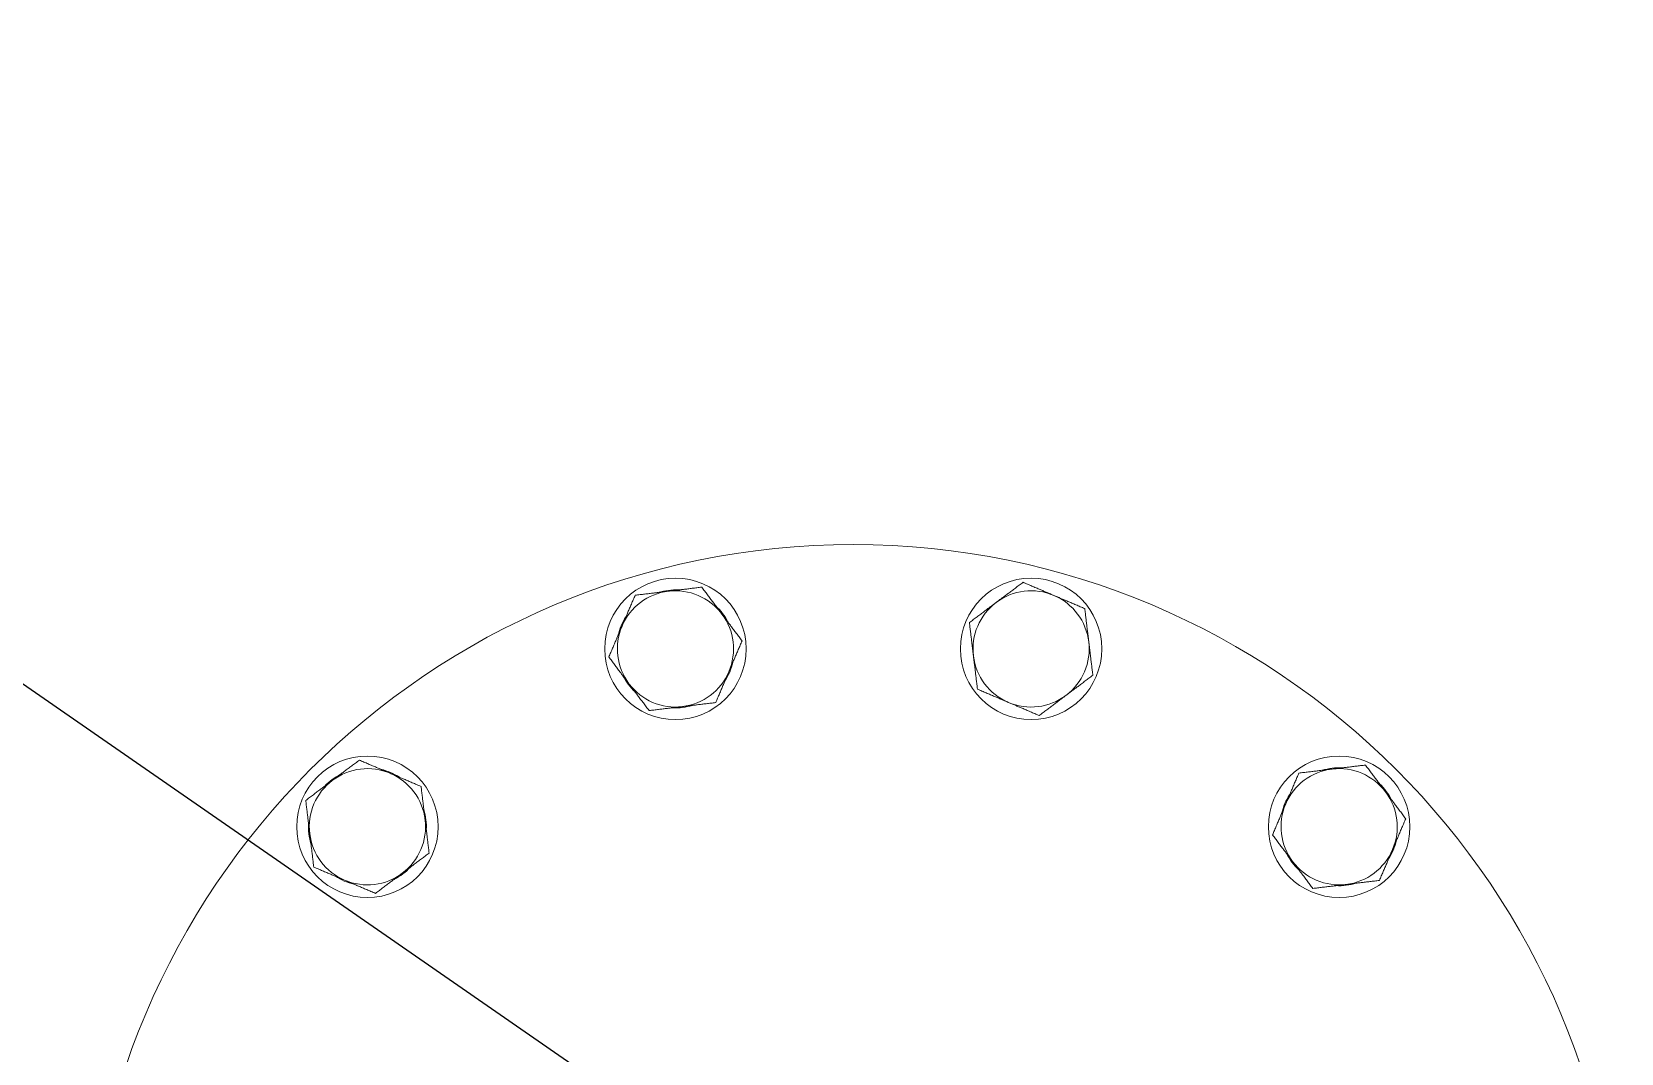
# Model space of a CAD drawing. Header units: inches. Extents: x 17 to 469, y 7 to 301.
# Drawn here: x 208.72 to 228.38, y 109.76 to 122.4 of the extents above; entities that cross this region are included whole.
import ezdxf

# ---------------------------------------------------------------- set-up
doc = ezdxf.new("R2010")
doc.units = ezdxf.units.IN
doc.header["$LTSCALE"] = 14
doc.header["$MEASUREMENT"] = 0
doc.layers.add('Symbol (ANSI)', color=7, linetype='Continuous', lineweight=25)
doc.layers.add('Visible (ANSI)', color=7, linetype='Continuous', lineweight=50)
doc.styles.add('MEMCOR Medium', font='arial.ttf')
doc.dimstyles.new('Default (ANSI)$7', dxfattribs={"dimscale": 14, "dimtxt": 0.15, "dimasz": 0.098425, "dimexe": 0.125, "dimexo": 0.0625, "dimgap": 0.031496, "dimtad": 0, "dimtih": 1, "dimtoh": 1, "dimdec": 4, "dimrnd": 1e-08, "dimzin": 3, "dimdsep": 46, "dimlunit": 5, "dimtxsty": 'MEMCOR Medium', "dimcen": 0.09, "dimdle": 0.393701, "dimclrd": 256, "dimclre": 256, "dimclrt": 256, "dimadec": 0, "dimazin": 1, "dimtfac": 0.8, "dimtofl": 0, "dimtmove": 0, "dimatfit": 3, "dimfxl": 1, "dimfrac": 1, "dimtolj": 1, "dimtzin": 4, "dimlwd": -1, "dimlwe": -1, "dimarcsym": 0})

msp = doc.modelspace()

# ---------------------------------------------------------------- linework, layer by layer
at = {"layer": 'Visible (ANSI)', "linetype": 'Continuous', "lineweight": 18}
for centre, radius in [((218.8781, 106.55389), 9.5), ((216.67814, 114.76426), 0.875), ((221.07807, 114.76426), 0.875), ((212.8677, 112.5643), 0.875), ((224.88851, 112.5643), 0.875)]:
    msp.add_circle(centre, radius, dxfattribs=at)
for centre, radius, start, end in [((216.67814, 114.76426), 0.71875, 96.893382, 156.893382), ((216.67814, 114.76426), 0.7295, 87.04502, 106.741743), ((216.67814, 114.76426), 0.71875, 36.893382, 96.893382), ((221.07807, 114.76426), 0.71875, 66.893382, 126.893382), ((221.07807, 114.76426), 0.71875, 6.893382, 66.893382), ((216.67814, 114.76426), 0.7295, 27.04502, 46.741743), ((221.07807, 114.76426), 0.71875, 126.893382, 186.893382), ((216.67814, 114.76426), 0.71875, 156.893382, 216.893382), ((216.67814, 114.76426), 0.7295, 147.04502, 166.741743), ((216.67814, 114.76426), 0.71875, 336.893382, 36.893382), ((221.07807, 114.76426), 0.71875, 306.893382, 6.893382), ((221.07807, 114.76426), 0.71875, 186.893382, 246.893382), ((216.67814, 114.76426), 0.71875, 276.893382, 336.893382), ((216.67814, 114.76426), 0.7295, 327.04502, 346.741743), ((216.67814, 114.76426), 0.7295, 207.04502, 226.741743), ((216.67814, 114.76426), 0.71875, 216.893382, 276.893382), ((216.67814, 114.76426), 0.7295, 267.04502, 286.741743), ((221.07807, 114.76426), 0.71875, 246.893382, 306.893382), ((212.8677, 112.5643), 0.71875, 66.893382, 126.893382), ((212.8677, 112.5643), 0.7295, 57.04502, 76.741743), ((224.88851, 112.5643), 0.71875, 96.893382, 156.893382), ((224.88851, 112.5643), 0.7295, 87.04502, 106.741743), ((224.88851, 112.5643), 0.71875, 36.893382, 96.893382), ((212.8677, 112.5643), 0.71875, 126.893382, 186.893382), ((212.8677, 112.5643), 0.7295, 117.04502, 136.741743), ((212.8677, 112.5643), 0.71875, 6.893382, 66.893382), ((224.88851, 112.5643), 0.7295, 27.04502, 46.741743), ((224.88851, 112.5643), 0.7295, 147.04502, 166.741743), ((224.88851, 112.5643), 0.71875, 336.893382, 36.893382), ((212.8677, 112.5643), 0.7295, 357.04502, 16.741743), ((224.88851, 112.5643), 0.71875, 156.893382, 216.893382), ((212.8677, 112.5643), 0.7295, 177.04502, 196.741743), ((212.8677, 112.5643), 0.71875, 186.893382, 246.893382), ((212.8677, 112.5643), 0.71875, 306.893382, 6.893382), ((224.88851, 112.5643), 0.71875, 276.893382, 336.893382), ((224.88851, 112.5643), 0.7295, 327.04502, 346.741743), ((224.88851, 112.5643), 0.7295, 207.04502, 226.741743), ((224.88851, 112.5643), 0.71875, 216.893382, 276.893382), ((212.8677, 112.5643), 0.7295, 237.04502, 256.741743), ((212.8677, 112.5643), 0.71875, 246.893382, 306.893382), ((212.8677, 112.5643), 0.7295, 297.04502, 316.741743), ((224.88851, 112.5643), 0.7295, 267.04502, 286.741743)]:
    msp.add_arc(centre, radius, start, end, dxfattribs=at)
for points, weights in [([(216.01705, 115.04633), (216.09263, 115.22346), (216.17991, 115.42801)], [1, 1.04314139574, 1.01001874936]), ([(216.17991, 115.42801), (216.40068, 115.4547), (216.59188, 115.47781)], [1.01001874936, 1.04314139574, 1]), ([(216.59188, 115.47781), (216.78307, 115.50093), (217.00385, 115.52762)], [1, 1.04314139574, 1.01001874936]), ([(217.00385, 115.52762), (217.13735, 115.34977), (217.25296, 115.19574)], [1.01001874936, 1.04314139574, 1]), ([(220.64658, 115.33908), (220.8006, 115.4547), (220.97845, 115.5882)], [1, 1.04314139574, 1.01001874936]), ([(220.97845, 115.5882), (221.183, 115.50093), (221.36013, 115.42535)], [1.01001874936, 1.04314139574, 1]), ([(221.36013, 115.42535), (221.53727, 115.34977), (221.74181, 115.26249)], [1, 1.04314139574, 1.01001874936]), ([(220.31471, 115.08996), (220.49256, 115.22346), (220.64658, 115.33908)], [1.01001874936, 1.04314139574, 1]), ([(221.74181, 115.26249), (221.7685, 115.04172), (221.79162, 114.85052)], [1.01001874936, 1.04314139574, 1]), ([(215.8542, 114.66465), (215.94147, 114.86919), (216.01705, 115.04633)], [1.01001874936, 1.04314139574, 1]), ([(217.25296, 115.19574), (217.36858, 115.04172), (217.50208, 114.86387)], [1, 1.04314139574, 1.01001874936]), ([(220.36451, 114.67799), (220.3414, 114.86919), (220.31471, 115.08996)], [1, 1.04314139574, 1.01001874936]), ([(217.50208, 114.86387), (217.41481, 114.65933), (217.33923, 114.48219)], [1.01001874936, 1.04314139574, 1]), ([(221.79162, 114.85052), (221.81473, 114.65933), (221.84143, 114.43855)], [1, 1.04314139574, 1.01001874936]), ([(216.10332, 114.33277), (215.9877, 114.4868), (215.8542, 114.66465)], [1, 1.04314139574, 1.01001874936]), ([(220.41432, 114.26602), (220.38763, 114.4868), (220.36451, 114.67799)], [1.01001874936, 1.04314139574, 1]), ([(217.33923, 114.48219), (217.26365, 114.30505), (217.17638, 114.10051)], [1, 1.04314139574, 1.01001874936]), ([(221.84143, 114.43855), (221.66357, 114.30505), (221.50955, 114.18943)], [1.01001874936, 1.04314139574, 1]), ([(216.35244, 114.0009), (216.21893, 114.17875), (216.10332, 114.33277)], [1.01001874936, 1.04314139574, 1]), ([(220.796, 114.10317), (220.61886, 114.17875), (220.41432, 114.26602)], [1, 1.04314139574, 1.01001874936]), ([(216.76441, 114.0507), (216.57321, 114.02759), (216.35244, 114.0009)], [1, 1.04314139574, 1.01001874936]), ([(217.17638, 114.10051), (216.9556, 114.07382), (216.76441, 114.0507)], [1.01001874936, 1.04314139574, 1]), ([(221.17768, 113.94032), (220.97314, 114.02759), (220.796, 114.10317)], [1.01001874936, 1.04314139574, 1]), ([(221.50955, 114.18943), (221.35553, 114.07382), (221.17768, 113.94032)], [1, 1.04314139574, 1.01001874936]), ([(212.43621, 113.13912), (212.59023, 113.25474), (212.76808, 113.38824)], [1, 1.04314139574, 1.01001874936]), ([(212.76808, 113.38824), (212.97263, 113.30097), (213.14976, 113.22539)], [1.01001874936, 1.04314139574, 1]), ([(224.39027, 113.22804), (224.61105, 113.25474), (224.80225, 113.27785)], [1.01001874936, 1.04314139574, 1]), ([(224.80225, 113.27785), (224.99344, 113.30097), (225.21422, 113.32766)], [1, 1.04314139574, 1.01001874936]), ([(225.21422, 113.32766), (225.34772, 113.14981), (225.46333, 112.99578)], [1.01001874936, 1.04314139574, 1]), ([(212.10434, 112.89), (212.28219, 113.0235), (212.43621, 113.13912)], [1.01001874936, 1.04314139574, 1]), ([(213.14976, 113.22539), (213.3269, 113.14981), (213.53144, 113.06253)], [1, 1.04314139574, 1.01001874936]), ([(213.53144, 113.06253), (213.55814, 112.84176), (213.58125, 112.65056)], [1.01001874936, 1.04314139574, 1]), ([(224.22742, 112.84636), (224.303, 113.0235), (224.39027, 113.22804)], [1, 1.04314139574, 1.01001874936]), ([(212.15414, 112.47803), (212.13103, 112.66923), (212.10434, 112.89)], [1, 1.04314139574, 1.01001874936]), ([(225.46333, 112.99578), (225.57895, 112.84176), (225.71245, 112.66391)], [1, 1.04314139574, 1.01001874936]), ([(224.06457, 112.46468), (224.15184, 112.66923), (224.22742, 112.84636)], [1.01001874936, 1.04314139574, 1]), ([(212.20395, 112.06606), (212.17726, 112.28683), (212.15414, 112.47803)], [1.01001874936, 1.04314139574, 1]), ([(213.58125, 112.65056), (213.60437, 112.45937), (213.63106, 112.23859)], [1, 1.04314139574, 1.01001874936]), ([(225.71245, 112.66391), (225.62518, 112.45937), (225.5496, 112.28223)], [1.01001874936, 1.04314139574, 1]), ([(224.31369, 112.13281), (224.19807, 112.28683), (224.06457, 112.46468)], [1, 1.04314139574, 1.01001874936]), ([(225.5496, 112.28223), (225.47402, 112.10509), (225.38675, 111.90055)], [1, 1.04314139574, 1.01001874936]), ([(213.63106, 112.23859), (213.45321, 112.10509), (213.29918, 111.98947)], [1.01001874936, 1.04314139574, 1]), ([(224.56281, 111.80094), (224.4293, 111.97879), (224.31369, 112.13281)], [1.01001874936, 1.04314139574, 1]), ([(212.58563, 111.90321), (212.40849, 111.97879), (212.20395, 112.06606)], [1, 1.04314139574, 1.01001874936]), ([(212.96731, 111.74035), (212.76277, 111.82763), (212.58563, 111.90321)], [1.01001874936, 1.04314139574, 1]), ([(213.29918, 111.98947), (213.14516, 111.87386), (212.96731, 111.74035)], [1, 1.04314139574, 1.01001874936]), ([(225.38675, 111.90055), (225.16597, 111.87386), (224.97478, 111.85074)], [1.01001874936, 1.04314139574, 1]), ([(224.97478, 111.85074), (224.78358, 111.82763), (224.56281, 111.80094)], [1, 1.04314139574, 1.01001874936])]:
    msp.add_rational_spline(points, weights, degree=2, dxfattribs=at)

# ---------------------------------------------------------------- leaders
at = {"layer": 'Symbol (ANSI)', "annotation_type": 0, "has_hookline": 1, "hookline_direction": 1, "text_width": 50.13499}
msp.add_leader([(216.76146, 108.67987), (196.94653, 122.39719), (195.56858, 122.39719)], dimstyle='Default (ANSI)$7', override={"dimtad": 0}, dxfattribs=at)

doc.saveas('drawing.dxf')
